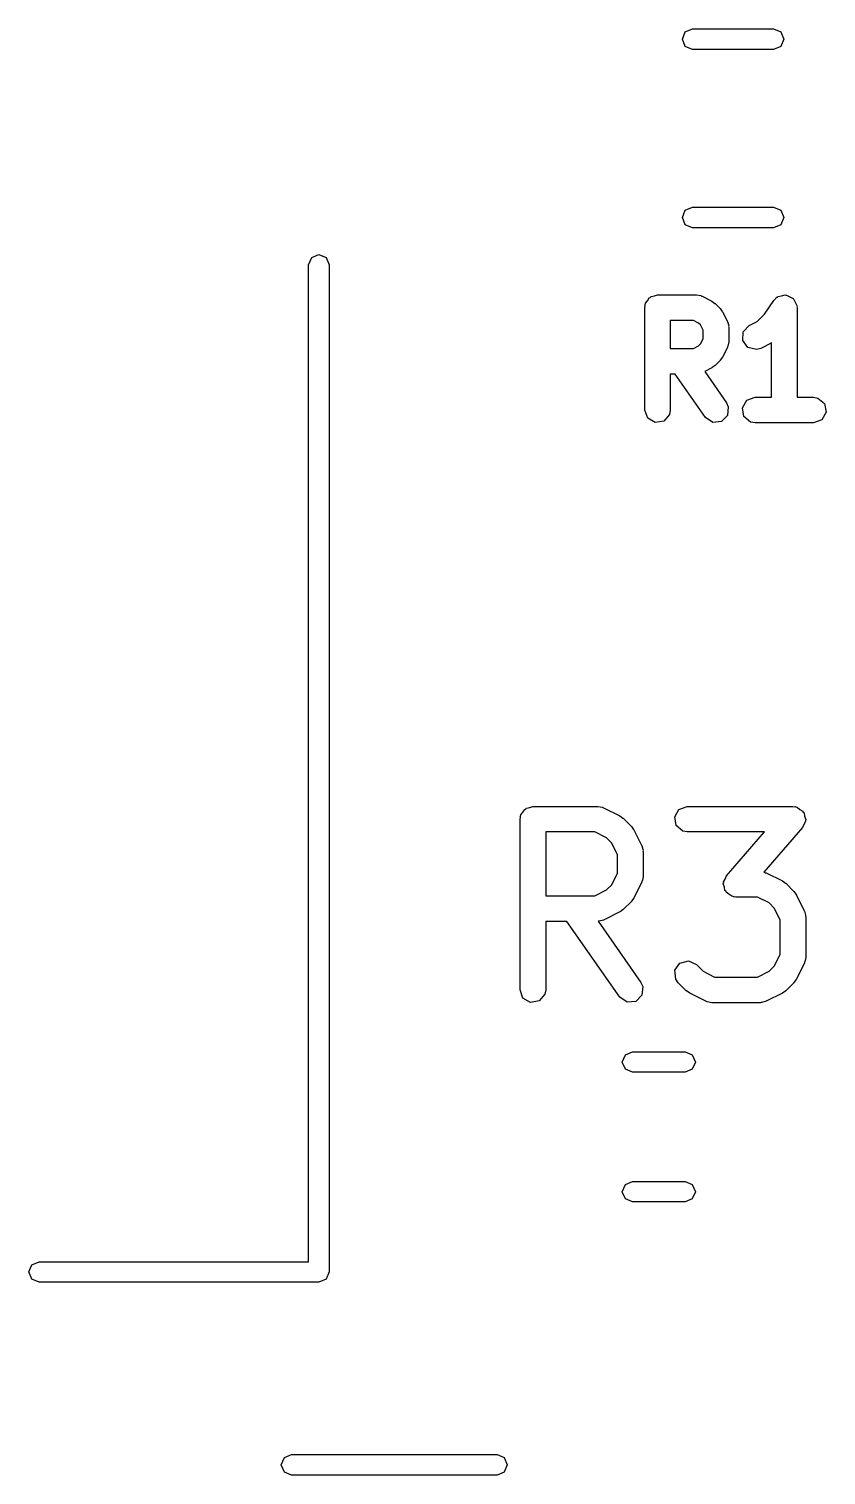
# Model space of a CAD drawing. Extents: x 184.8 to 212.7, y -69.8 to -26.1.
# Drawn here: x 201.57 to 206.24, y -34.61 to -26.14 of the extents above; entities that cross this region are included whole.
import ezdxf

# ---------------------------------------------------------------- set-up
doc = ezdxf.new("R2010")
doc.units = 0
doc.layers.add('BLACK', color=7, linetype='CONTINUOUS')

msp = doc.modelspace()

# ---------------------------------------------------------------- linework, layer by layer
at = {"layer": 'BLACK', "linetype": 'CONTINUOUS'}
for p, q in [((205.398, -26.1975), (205.415, -26.1551)), ((205.415, -26.1551), (205.458, -26.1375)), ((205.458, -26.1375), (205.932, -26.1375)), ((205.932, -26.1375), (205.975, -26.1551)), ((205.975, -26.1551), (205.992, -26.1975)), ((205.415, -26.2399), (205.398, -26.1975)), ((205.458, -26.2575), (205.415, -26.2399)), ((205.932, -26.2575), (205.458, -26.2575)), ((205.975, -26.2399), (205.932, -26.2575)), ((205.992, -26.1975), (205.975, -26.2399)), ((205.415, -27.2001), (205.458, -27.1825)), ((205.458, -27.1825), (205.932, -27.1825)), ((205.932, -27.1825), (205.975, -27.2001)), ((205.398, -27.2425), (205.415, -27.2001)), ((205.415, -27.2849), (205.398, -27.2425)), ((205.975, -27.2001), (205.992, -27.2425)), ((205.992, -27.2425), (205.975, -27.2849)), ((205.458, -27.3025), (205.415, -27.2849)), ((205.932, -27.3025), (205.458, -27.3025)), ((205.975, -27.2849), (205.932, -27.3025)), ((203.208, -27.52), (203.226, -27.4776)), ((203.208, -33.36), (203.208, -27.52)), ((203.226, -27.4776), (203.268, -27.46)), ((203.268, -27.46), (203.311, -27.4776)), ((203.311, -27.4776), (203.328, -27.52)), ((203.328, -27.52), (203.328, -33.42)), ((205.215, -27.7055), (205.234, -27.7021)), ((205.234, -27.7021), (205.252, -27.6954)), ((205.252, -27.6954), (205.481, -27.6954)), ((205.481, -27.6954), (205.506, -27.7)), ((205.506, -27.7), (205.51, -27.7028)), ((205.51, -27.7028), (205.514, -27.7033)), ((205.514, -27.7033), (205.571, -27.7319)), ((205.957, -27.7055), (205.979, -27.7017)), ((205.979, -27.7017), (206, -27.6956)), ((206, -27.6956), (206.004, -27.6973)), ((206.004, -27.6973), (206.008, -27.6966)), ((206.008, -27.6966), (206.027, -27.7074)), ((205.177, -27.7704), (205.179, -27.7607)), ((205.177, -28.3704), (205.177, -27.7704)), ((205.178, -27.7574), (205.18, -27.7545)), ((205.179, -27.7607), (205.178, -27.7574)), ((205.18, -27.7545), (205.182, -27.7448)), ((205.182, -27.7448), (205.194, -27.7298)), ((205.194, -27.7298), (205.204, -27.713)), ((205.204, -27.713), (205.21, -27.7107)), ((205.21, -27.7107), (205.215, -27.7055)), ((205.571, -27.7319), (205.589, -27.7453)), ((205.589, -27.7453), (205.591, -27.746)), ((205.591, -27.746), (205.619, -27.7745)), ((205.619, -27.7745), (205.632, -27.7929)), ((205.88, -27.8084), (205.933, -27.7288)), ((205.933, -27.7288), (205.951, -27.71)), ((205.951, -27.71), (205.955, -27.7088)), ((205.955, -27.7088), (205.957, -27.7055)), ((206.027, -27.7074), (206.047, -27.7162)), ((206.047, -27.7162), (206.049, -27.7201)), ((206.049, -27.7201), (206.052, -27.7222)), ((206.052, -27.7222), (206.06, -27.7427)), ((206.06, -27.7427), (206.07, -27.7622)), ((206.07, -27.7622), (206.069, -27.7664)), ((206.069, -27.7664), (206.07, -27.7704)), ((206.07, -27.7704), (206.07, -28.2954)), ((205.463, -27.8454), (205.327, -27.8454)), ((205.327, -27.8454), (205.327, -28.0097)), ((205.493, -27.8606), (205.463, -27.8454)), ((205.505, -27.872), (205.493, -27.8606)), ((205.52, -27.9024), (205.505, -27.872)), ((205.632, -27.7929), (205.634, -27.794)), ((205.634, -27.794), (205.662, -27.8512)), ((205.662, -27.8512), (205.67, -27.8761)), ((205.79, -27.8748), (205.836, -27.8516)), ((205.836, -27.8516), (205.88, -27.8084)), ((205.505, -27.9831), (205.52, -27.9527)), ((205.52, -27.9527), (205.52, -27.9024)), ((205.67, -27.8761), (205.668, -27.8805)), ((205.668, -27.8805), (205.67, -27.8847)), ((205.67, -27.8847), (205.67, -27.9704)), ((205.752, -27.9632), (205.755, -27.912)), ((205.755, -27.912), (205.79, -27.8748)), ((205.327, -28.0097), (205.463, -28.0097)), ((205.463, -28.0097), (205.493, -27.9945)), ((205.493, -27.9945), (205.505, -27.9831)), ((205.662, -28.004), (205.634, -28.0611)), ((205.663, -27.9995), (205.662, -28.004)), ((205.665, -27.9961), (205.663, -27.9995)), ((205.67, -27.9704), (205.665, -27.9961)), ((205.782, -28.0044), (205.752, -27.9632)), ((205.832, -28.0164), (205.782, -28.0044)), ((205.857, -28.0089), (205.832, -28.0164)), ((205.914, -27.9804), (205.857, -28.0089)), ((205.915, -27.9792), (205.914, -27.9804)), ((205.92, -27.9759), (205.915, -27.9792)), ((205.92, -28.2954), (205.92, -27.9759)), ((205.571, -28.1232), (205.529, -28.1447)), ((205.573, -28.122), (205.571, -28.1232)), ((205.591, -28.1092), (205.573, -28.122)), ((205.619, -28.0806), (205.591, -28.1092)), ((205.62, -28.0791), (205.619, -28.0806)), ((205.634, -28.0611), (205.62, -28.0791)), ((205.356, -28.1597), (205.327, -28.1597)), ((205.327, -28.1597), (205.327, -28.3704)), ((205.534, -28.4134), (205.356, -28.1597)), ((205.529, -28.1447), (205.656, -28.3274)), ((205.775, -28.313), (205.824, -28.2954)), ((205.824, -28.2954), (205.92, -28.2954)), ((206.07, -28.2954), (206.166, -28.2954)), ((206.166, -28.2954), (206.192, -28.3)), ((205.195, -28.4186), (205.177, -28.3704)), ((205.327, -28.3704), (205.323, -28.3961)), ((205.656, -28.3274), (205.667, -28.351)), ((205.667, -28.351), (205.663, -28.4021)), ((205.75, -28.3574), (205.775, -28.313)), ((205.759, -28.4079), (205.75, -28.3574)), ((206.192, -28.3), (206.231, -28.3329)), ((206.231, -28.3329), (206.24, -28.3835)), ((205.239, -28.4443), (205.195, -28.4186)), ((205.29, -28.4354), (205.239, -28.4443)), ((205.323, -28.3961), (205.29, -28.4354)), ((205.576, -28.4429), (205.534, -28.4134)), ((205.627, -28.4384), (205.576, -28.4429)), ((205.663, -28.4021), (205.627, -28.4384)), ((205.798, -28.4409), (205.759, -28.4079)), ((205.824, -28.4454), (205.798, -28.4409)), ((206.166, -28.4454), (205.824, -28.4454)), ((206.215, -28.4279), (206.166, -28.4454)), ((206.24, -28.3835), (206.215, -28.4279)), ((204.448, -30.7544), (204.45, -30.7515)), ((204.449, -30.7576), (204.448, -30.7544)), ((204.45, -30.7515), (204.451, -30.7417)), ((204.451, -30.7417), (204.464, -30.7268)), ((204.464, -30.7268), (204.474, -30.7099)), ((204.474, -30.7099), (204.48, -30.7076)), ((204.48, -30.7076), (204.484, -30.7024)), ((204.484, -30.7024), (204.504, -30.699)), ((204.504, -30.699), (204.522, -30.6924)), ((204.522, -30.6924), (204.903, -30.6924)), ((204.903, -30.6924), (204.929, -30.6969)), ((204.929, -30.6969), (204.932, -30.6998)), ((204.932, -30.6998), (204.936, -30.7003)), ((204.936, -30.7003), (205.032, -30.7479)), ((205.032, -30.7479), (205.05, -30.7613)), ((205.353, -30.7544), (205.378, -30.7099)), ((205.362, -30.8049), (205.353, -30.7544)), ((205.378, -30.7099), (205.427, -30.6924)), ((205.427, -30.6924), (206.046, -30.6924)), ((206.046, -30.6924), (206.057, -30.6943)), ((206.057, -30.6943), (206.06, -30.6938)), ((206.06, -30.6938), (206.063, -30.6954)), ((206.063, -30.6954), (206.071, -30.6969)), ((206.071, -30.6969), (206.087, -30.7099)), ((206.087, -30.7099), (206.104, -30.7204)), ((206.104, -30.7204), (206.106, -30.726)), ((206.106, -30.726), (206.111, -30.7299)), ((206.111, -30.7299), (206.114, -30.7498)), ((206.114, -30.7498), (206.121, -30.7689)), ((204.447, -30.7674), (204.449, -30.7576)), ((204.447, -31.7674), (204.447, -30.7674)), ((205.05, -30.7613), (205.051, -30.762)), ((205.051, -30.762), (205.099, -30.8096)), ((205.099, -30.8096), (205.112, -30.828)), ((205.112, -30.828), (205.113, -30.8291)), ((205.113, -30.8291), (205.16, -30.9243)), ((205.401, -30.8379), (205.362, -30.8049)), ((205.427, -30.8424), (205.401, -30.8379)), ((206.102, -30.8168), (205.875, -31.0768)), ((206.109, -30.7979), (206.102, -30.8168)), ((206.12, -30.7804), (206.109, -30.7979)), ((206.121, -30.7689), (206.119, -30.7745)), ((206.119, -30.7745), (206.12, -30.7804)), ((204.885, -30.8424), (204.597, -30.8424)), ((204.597, -30.8424), (204.597, -31.2162)), ((204.954, -30.8766), (204.885, -30.8424)), ((204.984, -30.907), (204.954, -30.8766)), ((205.018, -30.9756), (204.984, -30.907)), ((205.16, -30.9243), (205.168, -30.9493)), ((205.88, -30.8424), (205.427, -30.8424)), ((205.656, -31.0989), (205.88, -30.8424)), ((205.018, -31.083), (205.018, -30.9756)), ((205.168, -30.9493), (205.167, -30.9536)), ((205.167, -30.9536), (205.168, -30.9579)), ((205.168, -30.9579), (205.168, -31.1007)), ((204.984, -31.1515), (205.018, -31.083)), ((205.875, -31.0768), (205.881, -31.0779)), ((205.881, -31.0779), (205.884, -31.0807)), ((205.884, -31.0807), (205.889, -31.0813)), ((205.889, -31.0813), (205.984, -31.1289)), ((204.954, -31.1819), (204.984, -31.1515)), ((205.16, -31.1343), (205.113, -31.2295)), ((205.161, -31.1298), (205.16, -31.1343)), ((205.164, -31.1264), (205.161, -31.1298)), ((205.168, -31.1007), (205.164, -31.1264)), ((205.637, -31.1468), (205.64, -31.1412)), ((205.644, -31.1659), (205.637, -31.1468)), ((205.639, -31.1353), (205.649, -31.1178)), ((205.64, -31.1412), (205.639, -31.1353)), ((205.647, -31.1858), (205.644, -31.1659)), ((205.649, -31.1178), (205.656, -31.0989)), ((205.984, -31.1289), (206.002, -31.1422)), ((206.002, -31.1422), (206.004, -31.1429)), ((206.004, -31.1429), (206.051, -31.1905)), ((204.597, -31.2162), (204.885, -31.2162)), ((204.885, -31.2162), (204.954, -31.1819)), ((205.099, -31.249), (205.051, -31.2966)), ((205.113, -31.2295), (205.099, -31.2475)), ((205.099, -31.2475), (205.099, -31.249)), ((205.652, -31.1897), (205.647, -31.1858)), ((205.654, -31.1953), (205.652, -31.1897)), ((205.671, -31.2058), (205.654, -31.1953)), ((205.687, -31.2188), (205.671, -31.2058)), ((205.695, -31.2203), (205.687, -31.2188)), ((205.698, -31.2219), (205.695, -31.2203)), ((205.701, -31.2214), (205.698, -31.2219)), ((205.712, -31.2233), (205.701, -31.2214)), ((205.838, -31.2233), (205.712, -31.2233)), ((205.906, -31.2576), (205.838, -31.2233)), ((205.936, -31.288), (205.906, -31.2576)), ((206.051, -31.1905), (206.064, -31.2089)), ((206.064, -31.2089), (206.065, -31.21)), ((206.065, -31.21), (206.113, -31.3053)), ((205.032, -31.3107), (204.936, -31.3583)), ((205.033, -31.3095), (205.032, -31.3107)), ((205.051, -31.2966), (205.033, -31.3095)), ((205.971, -31.3565), (205.936, -31.288)), ((206.113, -31.3053), (206.12, -31.3302)), ((206.12, -31.3302), (206.119, -31.3346)), ((206.119, -31.3346), (206.121, -31.3388)), ((206.121, -31.3388), (206.121, -31.5769)), ((204.721, -31.3662), (204.597, -31.3662)), ((204.597, -31.3662), (204.597, -31.7674)), ((205.032, -31.8104), (204.721, -31.3662)), ((204.907, -31.3647), (204.904, -31.3658)), ((204.904, -31.3658), (205.155, -31.7244)), ((204.911, -31.3657), (204.907, -31.3647)), ((204.936, -31.3583), (204.911, -31.3657)), ((205.971, -31.5592), (205.971, -31.3565)), ((205.384, -31.6107), (205.433, -31.5974)), ((205.433, -31.5974), (205.48, -31.6191)), ((205.936, -31.6277), (205.971, -31.5592)), ((206.121, -31.5769), (206.116, -31.6026)), ((205.354, -31.6527), (205.384, -31.6107)), ((205.359, -31.7038), (205.354, -31.6527)), ((205.48, -31.6191), (205.519, -31.6581)), ((205.519, -31.6581), (205.587, -31.6924)), ((205.838, -31.6924), (205.906, -31.6581)), ((205.906, -31.6581), (205.936, -31.6277)), ((206.113, -31.6104), (206.065, -31.7057)), ((206.116, -31.6026), (206.113, -31.606)), ((206.113, -31.606), (206.113, -31.6104)), ((204.464, -31.8156), (204.447, -31.7674)), ((204.597, -31.7674), (204.592, -31.793)), ((205.155, -31.7244), (205.166, -31.748)), ((205.166, -31.748), (205.161, -31.7991)), ((205.374, -31.7252), (205.359, -31.7038)), ((205.421, -31.7728), (205.374, -31.7252)), ((205.587, -31.6924), (205.838, -31.6924)), ((206.051, -31.7252), (206.004, -31.7728)), ((206.052, -31.7237), (206.051, -31.7252)), ((206.065, -31.7057), (206.052, -31.7237)), ((204.509, -31.8412), (204.464, -31.8156)), ((204.559, -31.8323), (204.509, -31.8412)), ((204.592, -31.793), (204.559, -31.8323)), ((205.074, -31.8398), (205.032, -31.8104)), ((205.125, -31.8354), (205.074, -31.8398)), ((205.161, -31.7991), (205.125, -31.8354)), ((205.423, -31.7735), (205.421, -31.7728)), ((205.441, -31.7868), (205.423, -31.7735)), ((205.536, -31.8345), (205.441, -31.7868)), ((205.54, -31.835), (205.536, -31.8345)), ((205.544, -31.8379), (205.54, -31.835)), ((205.57, -31.8424), (205.544, -31.8379)), ((205.855, -31.8424), (205.57, -31.8424)), ((205.859, -31.8408), (205.855, -31.8424)), ((205.864, -31.8419), (205.859, -31.8408)), ((205.889, -31.8345), (205.864, -31.8419)), ((205.984, -31.7868), (205.889, -31.8345)), ((205.985, -31.7857), (205.984, -31.7868)), ((206.004, -31.7728), (205.985, -31.7857)), ((205.046, -32.19), (205.064, -32.1476)), ((205.064, -32.2324), (205.046, -32.19)), ((205.064, -32.1476), (205.106, -32.13)), ((205.106, -32.13), (205.414, -32.13)), ((205.414, -32.13), (205.456, -32.1476)), ((205.456, -32.1476), (205.474, -32.19)), ((205.474, -32.19), (205.456, -32.2324)), ((205.106, -32.25), (205.064, -32.2324)), ((205.414, -32.25), (205.106, -32.25)), ((205.456, -32.2324), (205.414, -32.25)), ((205.046, -32.95), (205.064, -32.9076)), ((205.064, -32.9924), (205.046, -32.95)), ((205.064, -32.9076), (205.106, -32.89)), ((205.106, -32.89), (205.414, -32.89)), ((205.414, -32.89), (205.456, -32.9076)), ((205.456, -32.9076), (205.474, -32.95)), ((205.474, -32.95), (205.456, -32.9924)), ((205.106, -33.01), (205.064, -32.9924)), ((205.414, -33.01), (205.106, -33.01)), ((205.456, -32.9924), (205.414, -33.01)), ((201.569, -33.42), (201.586, -33.3776)), ((201.586, -33.3776), (201.629, -33.36)), ((201.629, -33.36), (203.208, -33.36)), ((201.586, -33.4624), (201.569, -33.42)), ((201.629, -33.48), (201.586, -33.4624)), ((203.311, -33.4624), (203.268, -33.48)), ((203.328, -33.42), (203.311, -33.4624)), ((203.268, -33.48), (201.629, -33.48)), ((203.048, -34.55), (203.066, -34.5076)), ((203.066, -34.5924), (203.048, -34.55)), ((203.066, -34.5076), (203.108, -34.49)), ((203.108, -34.49), (204.312, -34.49)), ((204.312, -34.49), (204.354, -34.5076)), ((204.354, -34.5076), (204.372, -34.55)), ((204.372, -34.55), (204.354, -34.5924)), ((203.108, -34.61), (203.066, -34.5924)), ((204.312, -34.61), (203.108, -34.61)), ((204.354, -34.5924), (204.312, -34.61))]:
    msp.add_line(p, q, dxfattribs=at)

doc.saveas('drawing.dxf')
